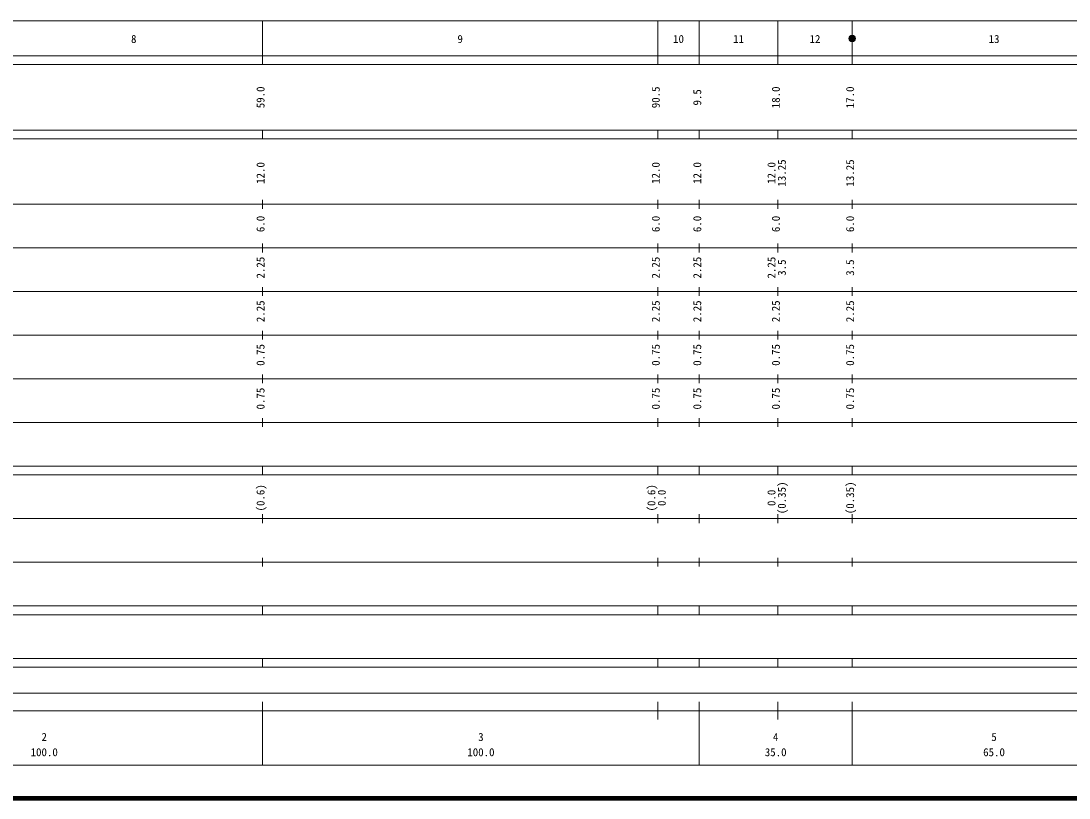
# Model space of a CAD drawing. Units: millimetres on the paper, enlarged 1000 times. Extents: x 40000 to 680000, y 20000 to 380000.
# Drawn here: x 212676 to 452676, y 20000 to 198000 of the extents above; entities that cross this region are included whole.
import ezdxf
from ezdxf.enums import TextEntityAlignment as Align

# ---------------------------------------------------------------- set-up
doc = ezdxf.new("R2010")
doc.units = ezdxf.units.MM
doc.header["$LTSCALE"] = 1000
doc.header["$PDMODE"] = 32
doc.header["$PDSIZE"] = 500
doc.layers.add('M-TTL', color=2, linetype='Continuous', lineweight=140)
doc.layers.add('M-TTL-BAND', color=7, linetype='Continuous', lineweight=13)
doc.styles.add('ＭＳ ゴシック', font='')
doc.styles.get('ＭＳ ゴシック').set_extended_font_data('MS Gothic')

msp = doc.modelspace()

# ---------------------------------------------------------------- linework, layer by layer
at = {"layer": 'M-TTL'}
msp.add_line((40000, 20000), (680000, 20000), dxfattribs=at)
at = {"layer": 'M-TTL-BAND'}
for p, q in [((68000, 198000), (579000, 198000)), ((268000, 188000), (268000, 198000)), ((358500, 188000), (358500, 198000)), ((368000, 188000), (368000, 198000)), ((386000, 188000), (386000, 198000)), ((403000, 188000), (403000, 198000)), ((40000, 190000), (579000, 190000)), ((40000, 188000), (579000, 188000)), ((40000, 173000), (579000, 173000)), ((268000, 171000), (268000, 173000)), ((358500, 171000), (358500, 173000)), ((368000, 171000), (368000, 173000)), ((386000, 171000), (386000, 173000)), ((403000, 171000), (403000, 173000)), ((40000, 171000), (579000, 171000)), ((268000, 155000), (268000, 157000)), ((358500, 155000), (358500, 157000)), ((368000, 155000), (368000, 157000)), ((386000, 155000), (386000, 157000)), ((403000, 155000), (403000, 157000)), ((40000, 156000), (579000, 156000)), ((268000, 145000), (268000, 147000)), ((358500, 145000), (358500, 147000)), ((368000, 145000), (368000, 147000)), ((386000, 145000), (386000, 147000)), ((403000, 145000), (403000, 147000)), ((46000, 146000), (579000, 146000)), ((268000, 135000), (268000, 137000)), ((358500, 135000), (358500, 137000)), ((368000, 135000), (368000, 137000)), ((386000, 135000), (386000, 137000)), ((403000, 135000), (403000, 137000)), ((52000, 136000), (579000, 136000)), ((46000, 126000), (579000, 126000)), ((268000, 125000), (268000, 127000)), ((358500, 125000), (358500, 127000)), ((368000, 125000), (368000, 127000)), ((386000, 125000), (386000, 127000)), ((403000, 125000), (403000, 127000)), ((52000, 116000), (579000, 116000)), ((268000, 115000), (268000, 117000)), ((358500, 115000), (358500, 117000)), ((368000, 115000), (368000, 117000)), ((386000, 115000), (386000, 117000)), ((403000, 115000), (403000, 117000)), ((46000, 106000), (579000, 106000)), ((268000, 105000), (268000, 107000)), ((358500, 105000), (358500, 107000)), ((368000, 105000), (368000, 107000)), ((386000, 105000), (386000, 107000)), ((403000, 105000), (403000, 107000)), ((40000, 96000), (579000, 96000)), ((40000, 94000), (579000, 94000)), ((268000, 94000), (268000, 96000)), ((358500, 94000), (358500, 96000)), ((368000, 94000), (368000, 96000)), ((386000, 94000), (386000, 96000)), ((403000, 94000), (403000, 96000)), ((268000, 83000), (268000, 85000)), ((358500, 83000), (358500, 85000)), ((368000, 83000), (368000, 85000)), ((386000, 83000), (386000, 85000)), ((403000, 83000), (403000, 85000)), ((49000, 84000), (579000, 84000)), ((268000, 73000), (268000, 75000)), ((358500, 73000), (358500, 75000)), ((368000, 73000), (368000, 75000)), ((386000, 73000), (386000, 75000)), ((403000, 73000), (403000, 75000)), ((40000, 74000), (579000, 74000)), ((40000, 64000), (579000, 64000)), ((268000, 62000), (268000, 64000)), ((358500, 62000), (358500, 64000)), ((368000, 62000), (368000, 64000)), ((386000, 62000), (386000, 64000)), ((403000, 62000), (403000, 64000)), ((40000, 62000), (579000, 62000)), ((40000, 52000), (579000, 52000)), ((268000, 50000), (268000, 52000)), ((358500, 50000), (358500, 52000)), ((368000, 50000), (368000, 52000)), ((386000, 50000), (386000, 52000)), ((403000, 50000), (403000, 52000)), ((40000, 50000), (579000, 50000)), ((71000, 44000), (565000, 44000)), ((268000, 27500), (268000, 42000)), ((358500, 38000), (358500, 42000)), ((368000, 27500), (368000, 42000)), ((386000, 38000), (386000, 42000)), ((403000, 27500), (403000, 42000)), ((40000, 40000), (579000, 40000)), ((68000, 27500), (579000, 27500))]:
    msp.add_line(p, q, dxfattribs=at)
for radius in [750, 600, 450, 300, 150, 20]:
    msp.add_circle((403000, 193965), radius, dxfattribs=at)
msp.add_point((403000, 193965), dxfattribs=at)

# ---------------------------------------------------------------- texts
at = {"layer": 'M-TTL-BAND', "style": 'ＭＳ ゴシック'}
for s, p in [('8', (238500, 192405)), ('9', (313250, 192405)), ('10', (363250, 192405)), ('11', (377000, 192405)), ('12', (394500, 192405)), ('13', (435500, 192405)), ('2', (218000, 32523)), ('3', (318000, 32523)), ('4', (385500, 32523)), ('5', (435500, 32523)), ('100.0', (218000, 29033)), ('100.0', (318000, 29033)), ('35.0', (385500, 29033)), ('65.0', (435500, 29033))]:
    msp.add_text(s, height=1833, dxfattribs=at).set_placement(p, align=Align.BOTTOM_CENTER)
for s, p in [('59.0', (269000, 180500)), ('90.5', (359500, 180500)), ('18.0', (387000, 180500)), ('17.0', (404000, 180500)), ('9.5', (369000, 180500)), ('13.25', (388370, 163174)), ('13.25', (404000, 163174)), ('12.0', (269000, 163174)), ('12.0', (359500, 163174)), ('12.0', (369000, 163174)), ('12.0', (386000, 163174)), ('6.0', (269000, 151500)), ('6.0', (359500, 151500)), ('6.0', (369000, 151500)), ('6.0', (387000, 151500)), ('6.0', (404000, 151500)), ('2.25', (269000, 141500)), ('2.25', (359500, 141500)), ('2.25', (369000, 141500)), ('2.25', (386000, 141500)), ('3.5', (388370, 141500)), ('3.5', (404000, 141500)), ('2.25', (269000, 131500)), ('2.25', (359500, 131500)), ('2.25', (369000, 131500)), ('2.25', (387000, 131500)), ('2.25', (404000, 131500)), ('0.75', (269000, 121500)), ('0.75', (359500, 121500)), ('0.75', (369000, 121500)), ('0.75', (387000, 121500)), ('0.75', (404000, 121500)), ('0.75', (269000, 111500)), ('0.75', (359500, 111500)), ('0.75', (369000, 111500)), ('0.75', (387000, 111500)), ('0.75', (404000, 111500)), ('(0.6)', (269000, 88764)), ('(0.6)', (358500, 88764)), ('(0.35)', (388370, 88764)), ('(0.35)', (404000, 88764)), ('0.0', (360870, 88764)), ('0.0', (386000, 88764))]:
    msp.add_text(s, height=1833, rotation=90, dxfattribs=at).set_placement(p, align=Align.BOTTOM_CENTER)

doc.saveas('drawing.dxf')
